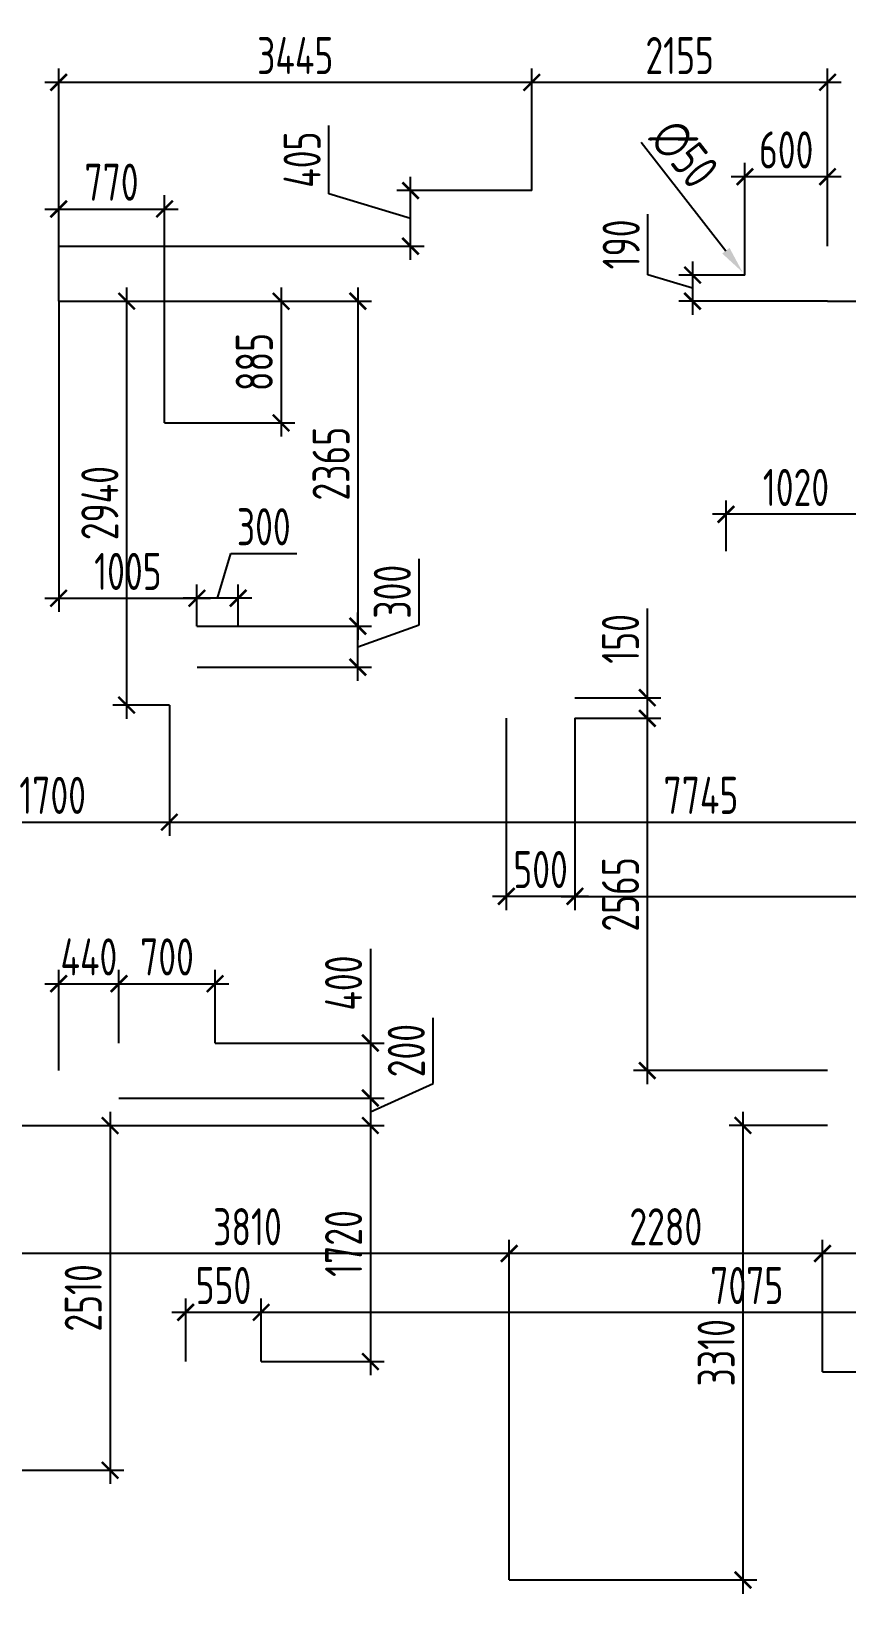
# Model space of a CAD drawing. Header units: millimetres. Extents: x -346952 to 536090, y 55086 to 131231.
# Drawn here: x -206234 to -200294, y 102993 to 114366 of the extents above; entities that cross this region are included whole.
import ezdxf

# ---------------------------------------------------------------- set-up
doc = ezdxf.new("R2010")
doc.units = ezdxf.units.MM
doc.layers.add('РАЗМЕРЫ КРОВЛИ ОВ', color=204, linetype='Continuous')
doc.layers.get('0').off()
doc.styles.add('ISOCPEUR', font='isocpeur.ttf', dxfattribs={"width": 0.7})
doc.dimstyles.new('R_100', dxfattribs={"dimtxt": 270, "dimasz": 120, "dimexe": 100, "dimexo": 0, "dimgap": 60, "dimtad": 1, "dimdec": 0, "dimrnd": 5, "dimzin": 0, "dimdsep": 46, "dimtxsty": 'ISOCPEUR', "dimblk": 'ARCHTICK', "dimcen": 0, "dimdle": 100, "dimclrd": 256, "dimclre": 256, "dimclrt": 256, "dimadec": 0, "dimazin": 0, "dimtfac": 2, "dimtdec": 0, "dimtofl": 0, "dimtmove": 1, "dimatfit": 3, "dimfxl": 1, "dimtvp": 3, "dimtolj": 1, "dimtzin": 0, "dimarcsym": 0})

# ---------------------------------------------------------------- blocks, each defined once
blk = doc.blocks.new('_ArchTick')
at = {"color": 0, "linetype": 'ByBlock', "const_width": 0.15}
blk.add_lwpolyline([(-0.5, -0.5), (0.5, 0.5)], dxfattribs=at)
blk = doc.blocks.new('*D3364')
at = {"layer": 'РАЗМЕРЫ КРОВЛИ ОВ', "lineweight": -2, "transparency": 16777216}
for p, q in [((-200471, 104608), (-200471, 105569)), ((-197384, 105469), (-200571, 105469)), ((-197484, 105494), (-197484, 105369))]:
    blk.add_line(p, q, dxfattribs=at)
at = {"layer": 'РАЗМЕРЫ КРОВЛИ ОВ', "lineweight": -2, "transparency": 16777216, "xscale": 120, "yscale": 120, "zscale": 120, "rotation": 180}
blk.add_blockref('_ArchTick', (-200471, 105469), dxfattribs=at)
at = {"layer": 'РАЗМЕРЫ КРОВЛИ ОВ', "lineweight": -2, "transparency": 16777216, "xscale": 120, "yscale": 120, "zscale": 120}
blk.add_blockref('_ArchTick', (-197484, 105469), dxfattribs=at)
at = {"layer": 'РАЗМЕРЫ КРОВЛИ ОВ', "transparency": 16777216, "insert": (-198977, 105664), "char_height": 270, "attachment_point": 5, "style": 'ISOCPEUR'}
blk.add_mtext('\\A1;2985', dxfattribs=at)
blk = doc.blocks.new('*D3365')
at = {"layer": 'РАЗМЕРЫ КРОВЛИ ОВ', "lineweight": -2, "transparency": 16777216}
for p, q in [((-202753, 103093), (-202753, 105569)), ((-200471, 104608), (-200471, 105569)), ((-200371, 105469), (-202853, 105469))]:
    blk.add_line(p, q, dxfattribs=at)
at = {"layer": 'РАЗМЕРЫ КРОВЛИ ОВ', "lineweight": -2, "transparency": 16777216, "xscale": 120, "yscale": 120, "zscale": 120, "rotation": 180}
blk.add_blockref('_ArchTick', (-202753, 105469), dxfattribs=at)
at = {"layer": 'РАЗМЕРЫ КРОВЛИ ОВ', "lineweight": -2, "transparency": 16777216, "xscale": 120, "yscale": 120, "zscale": 120}
blk.add_blockref('_ArchTick', (-200471, 105469), dxfattribs=at)
at = {"layer": 'РАЗМЕРЫ КРОВЛИ ОВ', "transparency": 16777216, "insert": (-201612, 105664), "char_height": 270, "attachment_point": 5, "style": 'ISOCPEUR'}
blk.add_mtext('\\A1;2280', dxfattribs=at)
blk = doc.blocks.new('*D3366')
at = {"layer": 'РАЗМЕРЫ КРОВЛИ ОВ', "lineweight": -2, "transparency": 16777216}
for p, q in [((-206564, 103892), (-206564, 105569)), ((-202753, 103093), (-202753, 105569)), ((-202653, 105469), (-206664, 105469))]:
    blk.add_line(p, q, dxfattribs=at)
at = {"layer": 'РАЗМЕРЫ КРОВЛИ ОВ', "lineweight": -2, "transparency": 16777216, "xscale": 120, "yscale": 120, "zscale": 120, "rotation": 180}
blk.add_blockref('_ArchTick', (-206564, 105469), dxfattribs=at)
at = {"layer": 'РАЗМЕРЫ КРОВЛИ ОВ', "lineweight": -2, "transparency": 16777216, "xscale": 120, "yscale": 120, "zscale": 120}
blk.add_blockref('_ArchTick', (-202753, 105469), dxfattribs=at)
at = {"layer": 'РАЗМЕРЫ КРОВЛИ ОВ', "transparency": 16777216, "insert": (-204659, 105664), "char_height": 270, "attachment_point": 5, "style": 'ISOCPEUR'}
blk.add_mtext('\\A1;3810', dxfattribs=at)
blk = doc.blocks.new('*D3367')
at = {"layer": 'РАЗМЕРЫ КРОВЛИ ОВ', "lineweight": -2, "transparency": 16777216}
for p, q in [((-199739, 106501), (-199739, 104508)), ((-200034, 106401), (-199639, 106401)), ((-200471, 104608), (-199639, 104608))]:
    blk.add_line(p, q, dxfattribs=at)
at = {"layer": 'РАЗМЕРЫ КРОВЛИ ОВ', "lineweight": -2, "transparency": 16777216, "xscale": 120, "yscale": 120, "zscale": 120}
for p, rotation in [((-199739, 106401), 90), ((-199739, 104608), 270)]:
    blk.add_blockref('_ArchTick', p, dxfattribs=dict(at, rotation=rotation))
at = {"layer": 'РАЗМЕРЫ КРОВЛИ ОВ', "transparency": 16777216, "insert": (-199934, 105504), "char_height": 270, "attachment_point": 5, "rotation": 90, "style": 'ISOCPEUR'}
blk.add_mtext('\\A1;1795', dxfattribs=at)
blk = doc.blocks.new('*D3368')
at = {"layer": 'РАЗМЕРЫ КРОВЛИ ОВ', "lineweight": -2, "transparency": 16777216}
for p, q in [((-201050, 106501), (-201050, 102993)), ((-200434, 106401), (-201150, 106401)), ((-202753, 103093), (-200950, 103093))]:
    blk.add_line(p, q, dxfattribs=at)
at = {"layer": 'РАЗМЕРЫ КРОВЛИ ОВ', "lineweight": -2, "transparency": 16777216, "xscale": 120, "yscale": 120, "zscale": 120}
for p, rotation in [((-201050, 106401), 90), ((-201050, 103093), 270)]:
    blk.add_blockref('_ArchTick', p, dxfattribs=dict(at, rotation=rotation))
at = {"layer": 'РАЗМЕРЫ КРОВЛИ ОВ', "transparency": 16777216, "insert": (-201245, 104747), "char_height": 270, "attachment_point": 5, "rotation": 90, "style": 'ISOCPEUR'}
blk.add_mtext('\\A1;3310', dxfattribs=at)
blk = doc.blocks.new('*D3369')
at = {"layer": 'РАЗМЕРЫ КРОВЛИ ОВ', "lineweight": -2, "transparency": 16777216}
for p, q in [((-205660, 106501), (-205660, 103792)), ((-206434, 106401), (-205560, 106401)), ((-206564, 103892), (-205560, 103892))]:
    blk.add_line(p, q, dxfattribs=at)
at = {"layer": 'РАЗМЕРЫ КРОВЛИ ОВ', "lineweight": -2, "transparency": 16777216, "xscale": 120, "yscale": 120, "zscale": 120}
for p, rotation in [((-205660, 106401), 90), ((-205660, 103892), 270)]:
    blk.add_blockref('_ArchTick', p, dxfattribs=dict(at, rotation=rotation))
at = {"layer": 'РАЗМЕРЫ КРОВЛИ ОВ', "transparency": 16777216, "insert": (-205855, 105146), "char_height": 270, "attachment_point": 5, "rotation": 90, "style": 'ISOCPEUR'}
blk.add_mtext('\\A1;2510', dxfattribs=at)
blk = doc.blocks.new('*D3381')
at = {"layer": 'РАЗМЕРЫ КРОВЛИ ОВ', "lineweight": -2, "transparency": 16777216}
for p, q in [((-205228, 109460), (-205228, 108509)), ((-206928, 109174), (-206928, 108509)), ((-207028, 108609), (-205128, 108609))]:
    blk.add_line(p, q, dxfattribs=at)
at = {"layer": 'РАЗМЕРЫ КРОВЛИ ОВ', "lineweight": -2, "transparency": 16777216, "xscale": 120, "yscale": 120, "zscale": 120, "rotation": 180}
blk.add_blockref('_ArchTick', (-206928, 108609), dxfattribs=at)
at = {"layer": 'РАЗМЕРЫ КРОВЛИ ОВ', "lineweight": -2, "transparency": 16777216, "xscale": 120, "yscale": 120, "zscale": 120}
blk.add_blockref('_ArchTick', (-205228, 108609), dxfattribs=at)
at = {"layer": 'РАЗМЕРЫ КРОВЛИ ОВ', "transparency": 16777216, "insert": (-206078, 108804), "char_height": 270, "attachment_point": 5, "style": 'ISOCPEUR'}
blk.add_mtext('\\A1;1700', dxfattribs=at)
blk = doc.blocks.new('*D3382')
at = {"layer": 'РАЗМЕРЫ КРОВЛИ ОВ', "lineweight": -2, "transparency": 16777216}
for p, q in [((-205228, 109460), (-205228, 108509)), ((-197484, 106369), (-197484, 108709)), ((-205328, 108609), (-197384, 108609))]:
    blk.add_line(p, q, dxfattribs=at)
at = {"layer": 'РАЗМЕРЫ КРОВЛИ ОВ', "lineweight": -2, "transparency": 16777216, "xscale": 120, "yscale": 120, "zscale": 120, "rotation": 180}
blk.add_blockref('_ArchTick', (-205228, 108609), dxfattribs=at)
at = {"layer": 'РАЗМЕРЫ КРОВЛИ ОВ', "lineweight": -2, "transparency": 16777216, "xscale": 120, "yscale": 120, "zscale": 120}
blk.add_blockref('_ArchTick', (-197484, 108609), dxfattribs=at)
at = {"layer": 'РАЗМЕРЫ КРОВЛИ ОВ', "transparency": 16777216, "insert": (-201356, 108804), "char_height": 270, "attachment_point": 5, "style": 'ISOCPEUR'}
blk.add_mtext('\\A1;7745', dxfattribs=at)
blk = doc.blocks.new('*D3395')
at = {"layer": 'РАЗМЕРЫ КРОВЛИ ОВ', "lineweight": -2, "transparency": 16777216}
for p, q in [((-204414, 112501), (-204414, 111415)), ((-206034, 112401), (-204314, 112401)), ((-205263, 111515), (-204314, 111515))]:
    blk.add_line(p, q, dxfattribs=at)
at = {"layer": 'РАЗМЕРЫ КРОВЛИ ОВ', "lineweight": -2, "transparency": 16777216, "xscale": 120, "yscale": 120, "zscale": 120}
for p, rotation in [((-204414, 112401), 90), ((-204414, 111515), 270)]:
    blk.add_blockref('_ArchTick', p, dxfattribs=dict(at, rotation=rotation))
at = {"layer": 'РАЗМЕРЫ КРОВЛИ ОВ', "transparency": 16777216, "insert": (-204609, 111958), "char_height": 270, "attachment_point": 5, "rotation": 90, "style": 'ISOCPEUR'}
blk.add_mtext('\\A1;885', dxfattribs=at)
blk = doc.blocks.new('*D3396')
at = {"layer": 'РАЗМЕРЫ КРОВЛИ ОВ', "lineweight": -2, "transparency": 16777216}
for p, q in [((-205539, 112501), (-205539, 109361)), ((-206034, 112401), (-205439, 112401)), ((-205228, 109461), (-205639, 109461))]:
    blk.add_line(p, q, dxfattribs=at)
at = {"layer": 'РАЗМЕРЫ КРОВЛИ ОВ', "lineweight": -2, "transparency": 16777216, "xscale": 120, "yscale": 120, "zscale": 120}
for p, rotation in [((-205539, 112401), 90), ((-205539, 109461), 270)]:
    blk.add_blockref('_ArchTick', p, dxfattribs=dict(at, rotation=rotation))
at = {"layer": 'РАЗМЕРЫ КРОВЛИ ОВ', "transparency": 16777216, "insert": (-205734, 110931), "char_height": 270, "attachment_point": 5, "rotation": 90, "style": 'ISOCPEUR'}
blk.add_mtext('\\A1;2940', dxfattribs=at)
blk = doc.blocks.new('*D3397')
at = {"layer": 'РАЗМЕРЫ КРОВЛИ ОВ', "lineweight": -2, "transparency": 16777216}
for p, q in [((-204877, 110239), (-204779, 110564)), ((-204779, 110564), (-204300, 110564)), ((-205027, 110035), (-205027, 110339)), ((-204727, 110035), (-204727, 110339)), ((-204627, 110239), (-205127, 110239))]:
    blk.add_line(p, q, dxfattribs=at)
at = {"layer": 'РАЗМЕРЫ КРОВЛИ ОВ', "lineweight": -2, "transparency": 16777216, "xscale": 120, "yscale": 120, "zscale": 120, "rotation": 180}
blk.add_blockref('_ArchTick', (-205027, 110239), dxfattribs=at)
at = {"layer": 'РАЗМЕРЫ КРОВЛИ ОВ', "lineweight": -2, "transparency": 16777216, "xscale": 120, "yscale": 120, "zscale": 120}
blk.add_blockref('_ArchTick', (-204727, 110239), dxfattribs=at)
at = {"layer": 'РАЗМЕРЫ КРОВЛИ ОВ', "transparency": 16777216, "insert": (-204540, 110759), "char_height": 270, "attachment_point": 5, "style": 'ISOCPEUR'}
blk.add_mtext('\\A1;300', dxfattribs=at)
blk = doc.blocks.new('*D3398')
at = {"layer": 'РАЗМЕРЫ КРОВЛИ ОВ', "lineweight": -2, "transparency": 16777216}
for p, q in [((-203409, 110046), (-203409, 110525)), ((-203855, 109637), (-203855, 110135)), ((-205027, 110035), (-203755, 110035)), ((-203855, 109886), (-203409, 110046)), ((-205025, 109737), (-203755, 109737))]:
    blk.add_line(p, q, dxfattribs=at)
at = {"layer": 'РАЗМЕРЫ КРОВЛИ ОВ', "lineweight": -2, "transparency": 16777216, "xscale": 120, "yscale": 120, "zscale": 120}
for p, rotation in [((-203855, 110035), 90), ((-203855, 109737), 270)]:
    blk.add_blockref('_ArchTick', p, dxfattribs=dict(at, rotation=rotation))
at = {"layer": 'РАЗМЕРЫ КРОВЛИ ОВ', "transparency": 16777216, "insert": (-203604, 110286), "char_height": 270, "attachment_point": 5, "rotation": 90, "style": 'ISOCPEUR'}
blk.add_mtext('\\A1;300', dxfattribs=at)
blk = doc.blocks.new('*D3399')
at = {"layer": 'РАЗМЕРЫ КРОВЛИ ОВ', "lineweight": -2, "transparency": 16777216}
for p, q in [((-203855, 112501), (-203855, 109935)), ((-206034, 112401), (-203755, 112401)), ((-204727, 110035), (-203755, 110035))]:
    blk.add_line(p, q, dxfattribs=at)
at = {"layer": 'РАЗМЕРЫ КРОВЛИ ОВ', "lineweight": -2, "transparency": 16777216, "xscale": 120, "yscale": 120, "zscale": 120}
for p, rotation in [((-203855, 112401), 90), ((-203855, 110035), 270)]:
    blk.add_blockref('_ArchTick', p, dxfattribs=dict(at, rotation=rotation))
at = {"layer": 'РАЗМЕРЫ КРОВЛИ ОВ', "transparency": 16777216, "insert": (-204050, 111218), "char_height": 270, "attachment_point": 5, "rotation": 90, "style": 'ISOCPEUR'}
blk.add_mtext('\\A1;2365', dxfattribs=at)
blk = doc.blocks.new('*D3432')
at = {"layer": 'РАЗМЕРЫ КРОВЛИ ОВ', "lineweight": -2, "transparency": 16777216}
for p, q in [((-201036, 112591), (-201036, 113407)), ((-200434, 112801), (-200434, 113407)), ((-200334, 113307), (-201136, 113307))]:
    blk.add_line(p, q, dxfattribs=at)
at = {"layer": 'РАЗМЕРЫ КРОВЛИ ОВ', "lineweight": -2, "transparency": 16777216, "xscale": 120, "yscale": 120, "zscale": 120, "rotation": 180}
blk.add_blockref('_ArchTick', (-201036, 113307), dxfattribs=at)
at = {"layer": 'РАЗМЕРЫ КРОВЛИ ОВ', "lineweight": -2, "transparency": 16777216, "xscale": 120, "yscale": 120, "zscale": 120}
blk.add_blockref('_ArchTick', (-200434, 113307), dxfattribs=at)
at = {"layer": 'РАЗМЕРЫ КРОВЛИ ОВ', "transparency": 16777216, "insert": (-200735, 113502), "char_height": 270, "attachment_point": 5, "style": 'ISOCPEUR'}
blk.add_mtext('\\A1;600', dxfattribs=at)
blk = doc.blocks.new('*D3435')
at = {"layer": 'РАЗМЕРЫ КРОВЛИ ОВ', "lineweight": -2, "transparency": 16777216}
for p, q in [((-201742, 112593), (-201742, 113035)), ((-201417, 112496), (-201742, 112593)), ((-201417, 112691), (-201417, 112301)), ((-201036, 112591), (-201517, 112591)), ((-200434, 112401), (-201517, 112401))]:
    blk.add_line(p, q, dxfattribs=at)
at = {"layer": 'РАЗМЕРЫ КРОВЛИ ОВ', "lineweight": -2, "transparency": 16777216, "xscale": 120, "yscale": 120, "zscale": 120}
for p, rotation in [((-201417, 112591), 90), ((-201417, 112401), 270)]:
    blk.add_blockref('_ArchTick', p, dxfattribs=dict(at, rotation=rotation))
at = {"layer": 'РАЗМЕРЫ КРОВЛИ ОВ', "transparency": 16777216, "insert": (-201937, 112814), "char_height": 270, "attachment_point": 5, "rotation": 90, "style": 'ISOCPEUR'}
blk.add_mtext('\\A1;190', dxfattribs=at)
blk = doc.blocks.new('*D3436')
at = {"layer": 'РАЗМЕРЫ КРОВЛИ ОВ', "lineweight": -2, "transparency": 16777216}
blk.add_line((-201791, 113558), (-201175, 112768), dxfattribs=at)
at = {"layer": 'РАЗМЕРЫ КРОВЛИ ОВ', "transparency": 16777216}
blk.add_solid([(-201148, 112789), (-201201, 112748), (-201052, 112611)], dxfattribs=at)
at = {"layer": 'РАЗМЕРЫ КРОВЛИ ОВ', "transparency": 16777216, "insert": (-201478, 113474), "char_height": 270, "attachment_point": 5, "rotation": 307.985, "style": 'ISOCPEUR'}
blk.add_mtext('\\A1;∅50', dxfattribs=at)
blk = doc.blocks.new('*D3437')
at = {"layer": 'РАЗМЕРЫ КРОВЛИ ОВ', "lineweight": -2, "transparency": 16777216}
for p, q in [((-206034, 112801), (-206034, 114094)), ((-202588, 113206), (-202588, 114094)), ((-206134, 113994), (-202488, 113994))]:
    blk.add_line(p, q, dxfattribs=at)
at = {"layer": 'РАЗМЕРЫ КРОВЛИ ОВ', "lineweight": -2, "transparency": 16777216, "xscale": 120, "yscale": 120, "zscale": 120, "rotation": 180}
blk.add_blockref('_ArchTick', (-206034, 113994), dxfattribs=at)
at = {"layer": 'РАЗМЕРЫ КРОВЛИ ОВ', "lineweight": -2, "transparency": 16777216, "xscale": 120, "yscale": 120, "zscale": 120}
blk.add_blockref('_ArchTick', (-202588, 113994), dxfattribs=at)
at = {"layer": 'РАЗМЕРЫ КРОВЛИ ОВ', "transparency": 16777216, "insert": (-204311, 114189), "char_height": 270, "attachment_point": 5, "style": 'ISOCPEUR'}
blk.add_mtext('\\A1;3445', dxfattribs=at)
blk = doc.blocks.new('*D3438')
at = {"layer": 'РАЗМЕРЫ КРОВЛИ ОВ', "lineweight": -2, "transparency": 16777216}
for p, q in [((-204066, 113182), (-204066, 113680)), ((-203471, 112701), (-203471, 113306)), ((-203471, 113003), (-204066, 113182)), ((-202588, 113206), (-203571, 113206)), ((-206034, 112801), (-203371, 112801))]:
    blk.add_line(p, q, dxfattribs=at)
at = {"layer": 'РАЗМЕРЫ КРОВЛИ ОВ', "lineweight": -2, "transparency": 16777216, "xscale": 120, "yscale": 120, "zscale": 120}
for p, rotation in [((-203471, 113206), 90), ((-203471, 112801), 270)]:
    blk.add_blockref('_ArchTick', p, dxfattribs=dict(at, rotation=rotation))
at = {"layer": 'РАЗМЕРЫ КРОВЛИ ОВ', "transparency": 16777216, "insert": (-204261, 113431), "char_height": 270, "attachment_point": 5, "rotation": 90, "style": 'ISOCPEUR'}
blk.add_mtext('\\A1;405', dxfattribs=at)
blk = doc.blocks.new('*D3439')
at = {"layer": 'РАЗМЕРЫ КРОВЛИ ОВ', "lineweight": -2, "transparency": 16777216}
for p, q in [((-206034, 112401), (-206034, 113172)), ((-205263, 111515), (-205263, 113172)), ((-206134, 113072), (-205163, 113072))]:
    blk.add_line(p, q, dxfattribs=at)
at = {"layer": 'РАЗМЕРЫ КРОВЛИ ОВ', "lineweight": -2, "transparency": 16777216, "xscale": 120, "yscale": 120, "zscale": 120, "rotation": 180}
blk.add_blockref('_ArchTick', (-206034, 113072), dxfattribs=at)
at = {"layer": 'РАЗМЕРЫ КРОВЛИ ОВ', "lineweight": -2, "transparency": 16777216, "xscale": 120, "yscale": 120, "zscale": 120}
blk.add_blockref('_ArchTick', (-205263, 113072), dxfattribs=at)
at = {"layer": 'РАЗМЕРЫ КРОВЛИ ОВ', "transparency": 16777216, "insert": (-205649, 113267), "char_height": 270, "attachment_point": 5, "style": 'ISOCPEUR'}
blk.add_mtext('\\A1;770', dxfattribs=at)
blk = doc.blocks.new('*D3442')
at = {"layer": 'РАЗМЕРЫ КРОВЛИ ОВ', "lineweight": -2, "transparency": 16777216}
for p, q in [((-198445, 112501), (-198445, 110481)), ((-200434, 112401), (-198345, 112401)), ((-200154, 110581), (-198345, 110581))]:
    blk.add_line(p, q, dxfattribs=at)
at = {"layer": 'РАЗМЕРЫ КРОВЛИ ОВ', "lineweight": -2, "transparency": 16777216, "xscale": 120, "yscale": 120, "zscale": 120}
for p, rotation in [((-198445, 112401), 90), ((-198445, 110581), 270)]:
    blk.add_blockref('_ArchTick', p, dxfattribs=dict(at, rotation=rotation))
at = {"layer": 'РАЗМЕРЫ КРОВЛИ ОВ', "transparency": 16777216, "insert": (-198640, 111491), "char_height": 270, "attachment_point": 5, "rotation": 90, "style": 'ISOCPEUR'}
blk.add_mtext('\\A1;1820', dxfattribs=at)
blk = doc.blocks.new('*D3444')
at = {"layer": 'РАЗМЕРЫ КРОВЛИ ОВ', "lineweight": -2, "transparency": 16777216}
for p, q in [((-204559, 104683), (-204559, 105141)), ((-197484, 104620), (-197484, 105141)), ((-197384, 105041), (-204659, 105041))]:
    blk.add_line(p, q, dxfattribs=at)
at = {"layer": 'РАЗМЕРЫ КРОВЛИ ОВ', "lineweight": -2, "transparency": 16777216, "xscale": 120, "yscale": 120, "zscale": 120, "rotation": 180}
blk.add_blockref('_ArchTick', (-204559, 105041), dxfattribs=at)
at = {"layer": 'РАЗМЕРЫ КРОВЛИ ОВ', "lineweight": -2, "transparency": 16777216, "xscale": 120, "yscale": 120, "zscale": 120}
blk.add_blockref('_ArchTick', (-197484, 105041), dxfattribs=at)
at = {"layer": 'РАЗМЕРЫ КРОВЛИ ОВ', "transparency": 16777216, "insert": (-201022, 105236), "char_height": 270, "attachment_point": 5, "style": 'ISOCPEUR'}
blk.add_mtext('\\A1;7075', dxfattribs=at)
blk = doc.blocks.new('*D3445')
at = {"layer": 'РАЗМЕРЫ КРОВЛИ ОВ', "lineweight": -2, "transparency": 16777216}
for p, q in [((-203764, 106501), (-203764, 104583)), ((-206034, 106401), (-203664, 106401)), ((-204559, 104683), (-203664, 104683))]:
    blk.add_line(p, q, dxfattribs=at)
at = {"layer": 'РАЗМЕРЫ КРОВЛИ ОВ', "lineweight": -2, "transparency": 16777216, "xscale": 120, "yscale": 120, "zscale": 120}
for p, rotation in [((-203764, 106401), 90), ((-203764, 104683), 270)]:
    blk.add_blockref('_ArchTick', p, dxfattribs=dict(at, rotation=rotation))
at = {"layer": 'РАЗМЕРЫ КРОВЛИ ОВ', "transparency": 16777216, "insert": (-203959, 105542), "char_height": 270, "attachment_point": 5, "rotation": 90, "style": 'ISOCPEUR'}
blk.add_mtext('\\A1;1720', dxfattribs=at)
blk = doc.blocks.new('*D3450')
at = {"layer": 'РАЗМЕРЫ КРОВЛИ ОВ', "lineweight": -2, "transparency": 16777216}
for p, q in [((-202774, 109365), (-202774, 107969)), ((-202274, 109365), (-202274, 107969)), ((-202174, 108069), (-202874, 108069))]:
    blk.add_line(p, q, dxfattribs=at)
at = {"layer": 'РАЗМЕРЫ КРОВЛИ ОВ', "lineweight": -2, "transparency": 16777216, "xscale": 120, "yscale": 120, "zscale": 120, "rotation": 180}
blk.add_blockref('_ArchTick', (-202774, 108069), dxfattribs=at)
at = {"layer": 'РАЗМЕРЫ КРОВЛИ ОВ', "lineweight": -2, "transparency": 16777216, "xscale": 120, "yscale": 120, "zscale": 120}
blk.add_blockref('_ArchTick', (-202274, 108069), dxfattribs=at)
at = {"layer": 'РАЗМЕРЫ КРОВЛИ ОВ', "transparency": 16777216, "insert": (-202524, 108264), "char_height": 270, "attachment_point": 5, "style": 'ISOCPEUR'}
blk.add_mtext('\\A1;500', dxfattribs=at)
blk = doc.blocks.new('*D3451')
at = {"layer": 'РАЗМЕРЫ КРОВЛИ ОВ', "lineweight": -2, "transparency": 16777216}
for p, q in [((-202274, 109365), (-202274, 107969)), ((-197484, 106369), (-197484, 108169)), ((-202374, 108069), (-197384, 108069))]:
    blk.add_line(p, q, dxfattribs=at)
at = {"layer": 'РАЗМЕРЫ КРОВЛИ ОВ', "lineweight": -2, "transparency": 16777216, "xscale": 120, "yscale": 120, "zscale": 120, "rotation": 180}
blk.add_blockref('_ArchTick', (-202274, 108069), dxfattribs=at)
at = {"layer": 'РАЗМЕРЫ КРОВЛИ ОВ', "lineweight": -2, "transparency": 16777216, "xscale": 120, "yscale": 120, "zscale": 120}
blk.add_blockref('_ArchTick', (-197484, 108069), dxfattribs=at)
at = {"layer": 'РАЗМЕРЫ КРОВЛИ ОВ', "transparency": 16777216, "insert": (-199879, 108264), "char_height": 270, "attachment_point": 5, "style": 'ISOCPEUR'}
blk.add_mtext('\\A1;4790', dxfattribs=at)
blk = doc.blocks.new('*D3452')
at = {"layer": 'РАЗМЕРЫ КРОВЛИ ОВ', "lineweight": -2, "transparency": 16777216}
for p, q in [((-201747, 110164), (-201747, 109515)), ((-201747, 109615), (-201747, 109265)), ((-202274, 109515), (-201647, 109515)), ((-202274, 109365), (-201647, 109365))]:
    blk.add_line(p, q, dxfattribs=at)
at = {"layer": 'РАЗМЕРЫ КРОВЛИ ОВ', "lineweight": -2, "transparency": 16777216, "xscale": 120, "yscale": 120, "zscale": 120}
for p, rotation in [((-201747, 109515), 90), ((-201747, 109365), 270)]:
    blk.add_blockref('_ArchTick', p, dxfattribs=dict(at, rotation=rotation))
at = {"layer": 'РАЗМЕРЫ КРОВЛИ ОВ', "transparency": 16777216, "insert": (-201942, 109943), "char_height": 270, "attachment_point": 5, "rotation": 90, "style": 'ISOCPEUR'}
blk.add_mtext('\\A1;150', dxfattribs=at)
blk = doc.blocks.new('*D3453')
at = {"layer": 'РАЗМЕРЫ КРОВЛИ ОВ', "lineweight": -2, "transparency": 16777216}
for p, q in [((-201747, 109465), (-201747, 106701)), ((-202274, 109365), (-201647, 109365)), ((-200434, 106801), (-201847, 106801))]:
    blk.add_line(p, q, dxfattribs=at)
at = {"layer": 'РАЗМЕРЫ КРОВЛИ ОВ', "lineweight": -2, "transparency": 16777216, "xscale": 120, "yscale": 120, "zscale": 120}
for p, rotation in [((-201747, 109365), 90), ((-201747, 106801), 270)]:
    blk.add_blockref('_ArchTick', p, dxfattribs=dict(at, rotation=rotation))
at = {"layer": 'РАЗМЕРЫ КРОВЛИ ОВ', "transparency": 16777216, "insert": (-201942, 108083), "char_height": 270, "attachment_point": 5, "rotation": 90, "style": 'ISOCPEUR'}
blk.add_mtext('\\A1;2565', dxfattribs=at)
blk = doc.blocks.new('*D3516')
at = {"layer": 'РАЗМЕРЫ КРОВЛИ ОВ', "lineweight": -2, "transparency": 16777216}
for p, q in [((-206034, 106801), (-206034, 107533)), ((-205595, 107001), (-205595, 107533)), ((-206134, 107433), (-205495, 107433))]:
    blk.add_line(p, q, dxfattribs=at)
at = {"layer": 'РАЗМЕРЫ КРОВЛИ ОВ', "lineweight": -2, "transparency": 16777216, "xscale": 120, "yscale": 120, "zscale": 120, "rotation": 180}
blk.add_blockref('_ArchTick', (-206034, 107433), dxfattribs=at)
at = {"layer": 'РАЗМЕРЫ КРОВЛИ ОВ', "lineweight": -2, "transparency": 16777216, "xscale": 120, "yscale": 120, "zscale": 120}
blk.add_blockref('_ArchTick', (-205595, 107433), dxfattribs=at)
at = {"layer": 'РАЗМЕРЫ КРОВЛИ ОВ', "transparency": 16777216, "insert": (-205814, 107628), "char_height": 270, "attachment_point": 5, "style": 'ISOCPEUR'}
blk.add_mtext('\\A1;440', dxfattribs=at)
blk = doc.blocks.new('*D3517')
at = {"layer": 'РАЗМЕРЫ КРОВЛИ ОВ', "lineweight": -2, "transparency": 16777216}
for p, q in [((-205595, 107001), (-205595, 107533)), ((-204895, 107001), (-204895, 107533)), ((-205695, 107433), (-204795, 107433))]:
    blk.add_line(p, q, dxfattribs=at)
at = {"layer": 'РАЗМЕРЫ КРОВЛИ ОВ', "lineweight": -2, "transparency": 16777216, "xscale": 120, "yscale": 120, "zscale": 120, "rotation": 180}
blk.add_blockref('_ArchTick', (-205595, 107433), dxfattribs=at)
at = {"layer": 'РАЗМЕРЫ КРОВЛИ ОВ', "lineweight": -2, "transparency": 16777216, "xscale": 120, "yscale": 120, "zscale": 120}
blk.add_blockref('_ArchTick', (-204895, 107433), dxfattribs=at)
at = {"layer": 'РАЗМЕРЫ КРОВЛИ ОВ', "transparency": 16777216, "insert": (-205245, 107628), "char_height": 270, "attachment_point": 5, "style": 'ISOCPEUR'}
blk.add_mtext('\\A1;700', dxfattribs=at)
blk = doc.blocks.new('*D3518')
at = {"layer": 'РАЗМЕРЫ КРОВЛИ ОВ', "lineweight": -2, "transparency": 16777216}
for p, q in [((-203764, 107687), (-203764, 107001)), ((-203764, 107101), (-203764, 106501)), ((-204895, 107001), (-203664, 107001)), ((-204895, 106601), (-203664, 106601))]:
    blk.add_line(p, q, dxfattribs=at)
at = {"layer": 'РАЗМЕРЫ КРОВЛИ ОВ', "lineweight": -2, "transparency": 16777216, "xscale": 120, "yscale": 120, "zscale": 120}
for p, rotation in [((-203764, 107001), 90), ((-203764, 106601), 270)]:
    blk.add_blockref('_ArchTick', p, dxfattribs=dict(at, rotation=rotation))
at = {"layer": 'РАЗМЕРЫ КРОВЛИ ОВ', "transparency": 16777216, "insert": (-203959, 107438), "char_height": 270, "attachment_point": 5, "rotation": 90, "style": 'ISOCPEUR'}
blk.add_mtext('\\A1;400', dxfattribs=at)
blk = doc.blocks.new('*D3519')
at = {"layer": 'РАЗМЕРЫ КРОВЛИ ОВ', "lineweight": -2, "transparency": 16777216}
for p, q in [((-203307, 106706), (-203307, 107185)), ((-203764, 106501), (-203307, 106706)), ((-203764, 106701), (-203764, 106301)), ((-205595, 106601), (-203664, 106601)), ((-206034, 106401), (-203664, 106401))]:
    blk.add_line(p, q, dxfattribs=at)
at = {"layer": 'РАЗМЕРЫ КРОВЛИ ОВ', "lineweight": -2, "transparency": 16777216, "xscale": 120, "yscale": 120, "zscale": 120}
for p, rotation in [((-203764, 106601), 90), ((-203764, 106401), 270)]:
    blk.add_blockref('_ArchTick', p, dxfattribs=dict(at, rotation=rotation))
at = {"layer": 'РАЗМЕРЫ КРОВЛИ ОВ', "transparency": 16777216, "insert": (-203502, 106946), "char_height": 270, "attachment_point": 5, "rotation": 90, "style": 'ISOCPEUR'}
blk.add_mtext('\\A1;200', dxfattribs=at)
blk = doc.blocks.new('*D3520')
at = {"layer": 'РАЗМЕРЫ КРОВЛИ ОВ', "lineweight": -2, "transparency": 16777216}
for p, q in [((-201173, 110581), (-201173, 110950)), ((-200154, 110581), (-200154, 110950)), ((-200054, 110850), (-201273, 110850))]:
    blk.add_line(p, q, dxfattribs=at)
at = {"layer": 'РАЗМЕРЫ КРОВЛИ ОВ', "lineweight": -2, "transparency": 16777216, "xscale": 120, "yscale": 120, "zscale": 120, "rotation": 180}
blk.add_blockref('_ArchTick', (-201173, 110850), dxfattribs=at)
at = {"layer": 'РАЗМЕРЫ КРОВЛИ ОВ', "lineweight": -2, "transparency": 16777216, "xscale": 120, "yscale": 120, "zscale": 120}
blk.add_blockref('_ArchTick', (-200154, 110850), dxfattribs=at)
at = {"layer": 'РАЗМЕРЫ КРОВЛИ ОВ', "transparency": 16777216, "insert": (-200664, 111045), "char_height": 270, "attachment_point": 5, "style": 'ISOCPEUR'}
blk.add_mtext('\\A1;1020', dxfattribs=at)
blk = doc.blocks.new('*D3522')
at = {"layer": 'РАЗМЕРЫ КРОВЛИ ОВ', "lineweight": -2, "transparency": 16777216}
for p, q in [((-202588, 113206), (-202588, 114094)), ((-200434, 112801), (-200434, 114094)), ((-202688, 113994), (-200334, 113994))]:
    blk.add_line(p, q, dxfattribs=at)
at = {"layer": 'РАЗМЕРЫ КРОВЛИ ОВ', "lineweight": -2, "transparency": 16777216, "xscale": 120, "yscale": 120, "zscale": 120, "rotation": 180}
blk.add_blockref('_ArchTick', (-202588, 113994), dxfattribs=at)
at = {"layer": 'РАЗМЕРЫ КРОВЛИ ОВ', "lineweight": -2, "transparency": 16777216, "xscale": 120, "yscale": 120, "zscale": 120}
blk.add_blockref('_ArchTick', (-200434, 113994), dxfattribs=at)
at = {"layer": 'РАЗМЕРЫ КРОВЛИ ОВ', "transparency": 16777216, "insert": (-201511, 114189), "char_height": 270, "attachment_point": 5, "style": 'ISOCPEUR'}
blk.add_mtext('\\A1;2155', dxfattribs=at)
blk = doc.blocks.new('*D3523')
at = {"layer": 'РАЗМЕРЫ КРОВЛИ ОВ', "lineweight": -2, "transparency": 16777216}
for p, q in [((-206034, 112401), (-206034, 110139)), ((-205027, 110035), (-205027, 110339)), ((-206134, 110239), (-204927, 110239))]:
    blk.add_line(p, q, dxfattribs=at)
at = {"layer": 'РАЗМЕРЫ КРОВЛИ ОВ', "lineweight": -2, "transparency": 16777216, "xscale": 120, "yscale": 120, "zscale": 120, "rotation": 180}
blk.add_blockref('_ArchTick', (-206034, 110239), dxfattribs=at)
at = {"layer": 'РАЗМЕРЫ КРОВЛИ ОВ', "lineweight": -2, "transparency": 16777216, "xscale": 120, "yscale": 120, "zscale": 120}
blk.add_blockref('_ArchTick', (-205027, 110239), dxfattribs=at)
at = {"layer": 'РАЗМЕРЫ КРОВЛИ ОВ', "transparency": 16777216, "insert": (-205530, 110434), "char_height": 270, "attachment_point": 5, "style": 'ISOCPEUR'}
blk.add_mtext('\\A1;1005', dxfattribs=at)
blk = doc.blocks.new('*D3529')
at = {"layer": 'РАЗМЕРЫ КРОВЛИ ОВ', "lineweight": -2, "transparency": 16777216}
for p, q in [((-205109, 104683), (-205109, 105141)), ((-204559, 104683), (-204559, 105141)), ((-204459, 105041), (-205209, 105041))]:
    blk.add_line(p, q, dxfattribs=at)
at = {"layer": 'РАЗМЕРЫ КРОВЛИ ОВ', "lineweight": -2, "transparency": 16777216, "xscale": 120, "yscale": 120, "zscale": 120, "rotation": 180}
blk.add_blockref('_ArchTick', (-205109, 105041), dxfattribs=at)
at = {"layer": 'РАЗМЕРЫ КРОВЛИ ОВ', "lineweight": -2, "transparency": 16777216, "xscale": 120, "yscale": 120, "zscale": 120}
blk.add_blockref('_ArchTick', (-204559, 105041), dxfattribs=at)
at = {"layer": 'РАЗМЕРЫ КРОВЛИ ОВ', "transparency": 16777216, "insert": (-204834, 105236), "char_height": 270, "attachment_point": 5, "style": 'ISOCPEUR'}
blk.add_mtext('\\A1;550', dxfattribs=at)

msp = doc.modelspace()

# ---------------------------------------------------------------- dimensions: what is measured, and where the dimension line sits
at = {"layer": 'РАЗМЕРЫ КРОВЛИ ОВ'}
for base, p1, p2, picture, middle in [((-202588.5, 113993.6), (-206033.9, 112800.7), (-202588.5, 113206), '*D3437', (-204311.2, 114188.6)), ((-200433.9, 113993.6), (-202588.5, 113206), (-200433.9, 112800.7), '*D3522', (-201511.2, 114188.6)), ((-201036.3, 113306.5), (-200433.9, 112800.7), (-201036.3, 112591), '*D3432', (-200735.1, 113501.5)), ((-205263.3738, 113072.0035), (-206033.9151, 112400.6825), (-205263.3738, 111515.1972), '*D3439', (-205648.6445, 113267.0035)), ((-205027, 110239), (-206033.9, 112400.7), (-205027, 110034.8), '*D3523', (-205530.4, 110434)), ((-201173.3857, 110849.6482), (-200153.9151, 110581.1022), (-201173.3857, 110581.1022), '*D3520', (-200663.6504, 111044.6482)), ((-205027, 110239), (-204727, 110034.8, 0), (-205027, 110034.8, 0), '*D3397', (-204719.5, 110759)), ((-205227.5, 108609.4), (-206928.3, 109173.5), (-205227.5, 109460.5), '*D3381', (-206077.9, 108804.4)), ((-197484.0363, 108609.4424), (-205227.5, 109460.5), (-197484.0363, 106369.374), '*D3382', (-201355.7681, 108804.4424)), ((-202774.1, 108068.5), (-202274.1, 109364.7), (-202774.1, 109364.7), '*D3450', (-202524.1, 108263.5)), ((-197484, 108068.5), (-202274.1, 109364.7), (-197484, 106369.4), '*D3451', (-199879.1, 108263.5)), ((-204894.8, 107432.9), (-205594.8, 107000.7), (-204894.8, 107000.7), '*D3517', (-205244.8, 107627.9)), ((-206564, 105468.5), (-202753.3, 103092.8), (-206564, 103891.9), '*D3366', (-204658.7, 105663.5)), ((-202753.3, 105468.5), (-200471, 104607.8), (-202753.3, 103092.8), '*D3365', (-201612.1, 105663.5)), ((-200471, 105468.5), (-197484, 105494.4), (-200471, 104607.8), '*D3364', (-198977.5, 105663.5)), ((-205109.4, 105041.1), (-204559.4, 104682.7), (-205109.4, 104682.7), '*D3529', (-204834.4, 105236.1)), ((-204559.4, 105041.1), (-197484, 104619.5), (-204559.4, 104682.7), '*D3444', (-201021.7, 105236.1))]:
    dim = msp.add_linear_dim(base=base, p1=p1, p2=p2, dimstyle='R_100', override={"dimpost": '\\X'}, dxfattribs=at)
    dim.commit()
    dim.dimension.update_dxf_attribs({"geometry": picture, "text_midpoint": middle})
dim = msp.add_diameter_dim_2p(p1=(-201020.9, 112571.3), p2=(-201051.6, 112610.7), dimstyle='R_100', override={"dimasz": 200, "dimpost": '\\X', "dimblk1": 'ArchTick', "dimsah": 1}, dxfattribs=at)
dim.commit()
dim.dimension.update_dxf_attribs({"geometry": '*D3436', "text_midpoint": (-201632.1, 113354.1), "dimtype": 163})
for base, p1, p2, picture, middle in [((-203471.5, 113206), (-206033.9, 112800.7), (-202588.5, 113206), '*D3438', (-204261.5, 113241.8)), ((-201416.6, 112400.7), (-201036.3, 112591), (-200433.9, 112400.7), '*D3435', (-201936.6, 112653.4)), ((-204414.0633, 111515.1972), (-206033.9151, 112400.6825), (-205263.3738, 111515.1972), '*D3395', (-204609.0633, 111957.9398)), ((-205539, 109460.5), (-206033.9, 112400.7), (-205227.5, 109460.5), '*D3396', (-205734, 110930.6)), ((-203855.2, 110034.8), (-206033.9, 112400.7), (-204727, 110034.8), '*D3399', (-204050.2, 111217.8)), ((-198445.4, 110581.1), (-200433.9, 112400.7), (-200153.9, 110581.1), '*D3442', (-198640.4, 111490.9)), ((-201746.8, 106800.7), (-202274.1, 109364.7), (-200433.9, 106800.7), '*D3453', (-201941.8, 108082.7)), ((-205659.9, 103891.9), (-206433.9, 106400.7), (-206564, 103891.9), '*D3369', (-205854.9, 105146.3)), ((-203764.3, 104682.7), (-206033.9, 106400.7), (-204559.4, 104682.7), '*D3445', (-203959.3, 105541.7)), ((-201049.6, 103092.8), (-200433.9, 106400.7), (-202753.3, 103092.8), '*D3368', (-201244.6, 104746.7)), ((-199739, 104607.8), (-200033.9, 106400.7), (-200471, 104607.8), '*D3367', (-199934, 105504.3))]:
    dim = msp.add_linear_dim(base=base, p1=p1, p2=p2, angle=90, dimstyle='R_100', override={"dimpost": '\\X'}, dxfattribs=at)
    dim.commit()
    dim.dimension.update_dxf_attribs({"geometry": picture, "text_midpoint": middle})
for base, p1, p2, picture, middle in [((-203855.2, 110034.8), (-205024.7, 109736.9, 0), (-205027, 110034.8), '*D3398', (-203409.3, 110106.2)), ((-201746.8, 109364.7), (-202274.1, 109514.7), (-202274.1, 109364.7), '*D3452', (-201817.6, 109943.1)), ((-203764.3, 106600.7), (-204894.8, 107000.7), (-204894.8, 106600.7), '*D3518', (-203791.1, 107438.3)), ((-203764.3, 106400.7), (-205594.8, 106600.7), (-206033.9, 106400.7), '*D3519', (-203307.4, 106766.2))]:
    dim = msp.add_linear_dim(base=base, p1=p1, p2=p2, angle=90, dimstyle='R_100', override={"dimpost": '\\X'}, dxfattribs=at)
    dim.commit()
    dim.dimension.update_dxf_attribs({"geometry": picture, "text_midpoint": middle, "dimtype": 160})
dim = msp.add_linear_dim(base=(-205594.8, 107432.9), p1=(-206033.9, 106800.7), p2=(-205594.8, 107000.7), dimstyle='R_100', override={"dimpost": '\\X'}, dxfattribs=at)
dim.commit()
dim.dimension.update_dxf_attribs({"geometry": '*D3516', "text_midpoint": (-205814.4, 107432.9), "dimtype": 160})

doc.saveas('drawing.dxf')
